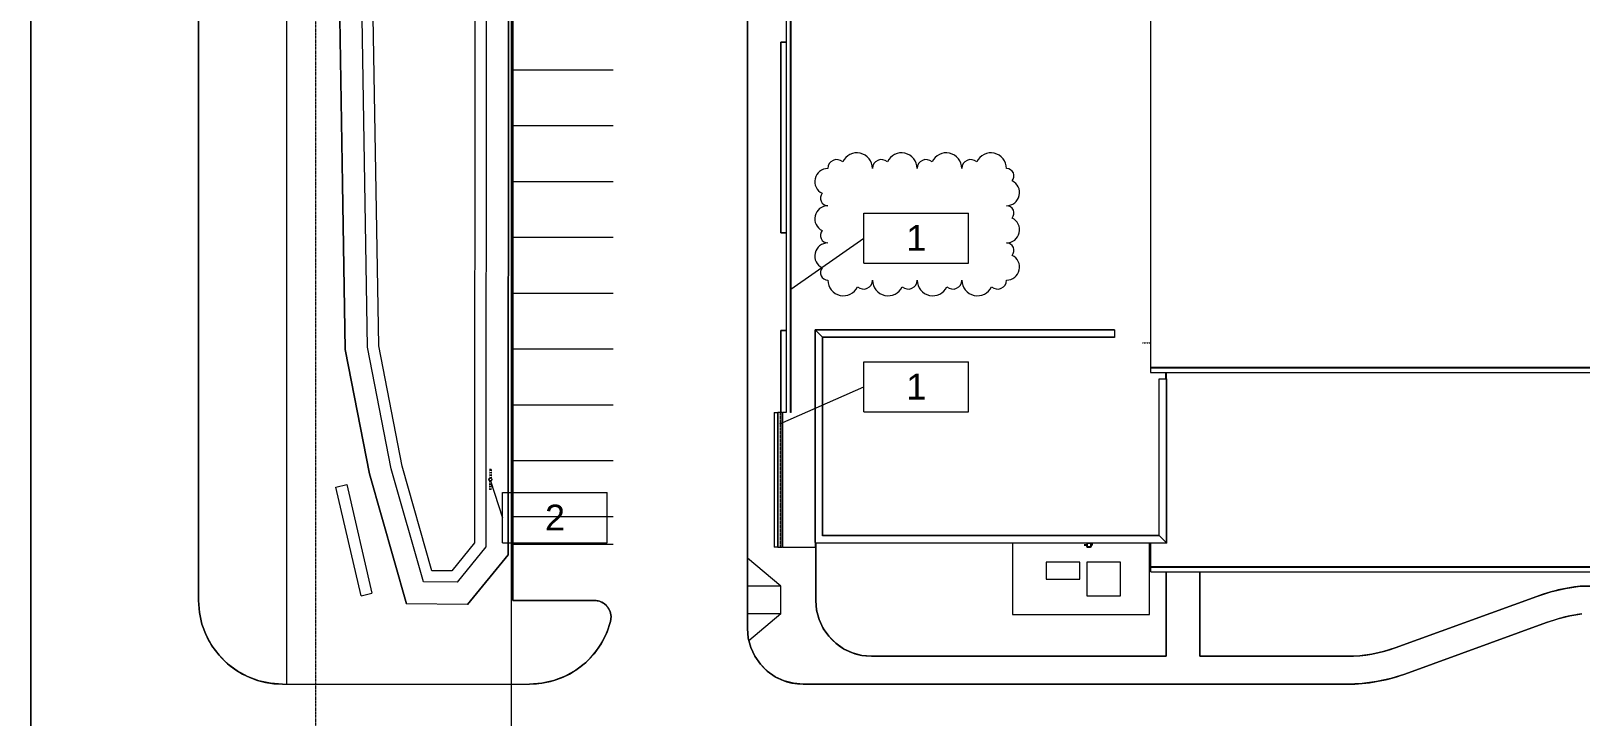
# Model space of a CAD drawing. Header units: inches. Extents: x 3 to 119514, y -26002 to 104775.
# Drawn here: x 20372 to 23700, y -23172 to -21699 of the extents above; entities that cross this region are included whole.
import ezdxf

# ---------------------------------------------------------------- set-up
doc = ezdxf.new("R2010")
doc.units = ezdxf.units.IN
doc.header["$MEASUREMENT"] = 0
for name, pattern in [('Center 1_4_', [0.53125, 0.25, -0.09375, 0.09375, -0.09375]), ('Dash', [0.25, 0.125, -0.125]), ('Dash 1_16_', [0.125, 0.0625, -0.0625]), ('Hidden', [0.28125, 0.1875, -0.09375])]:
    doc.linetypes.add(name, pattern=pattern)
for name, color, linetype, lineweight in [('A-DETL', 90, 'Continuous', 9), ('A-FLOR', 192, 'Continuous', 9), ('A-PROP-SBCK', 71, 'Hidden', 9), ('A-ROOF', 132, 'Continuous', 9), ('A-ROOF-OTLN', 132, 'Continuous', 9), ('A-SITE-ROAD', 130, 'Continuous', 9), ('A-SITE-SWLK', 140, 'Continuous', 9), ('A-WALL', 113, 'Continuous', 9), ('BMP', 80, 'Continuous', 9), ('C-TOPO', 7, 'Continuous', 9), ('Conc', 7, 'Continuous', 9), ('E-ELEC-EQPM', 71, 'Continuous', 9), ('E-LITE-EQPM', 33, 'Continuous', 9), ('E-LITE-EQPM-HDLN', 30, 'Dash', 9), ('E-LITE-EQPM-IDEN', 33, 'Continuous', 9), ('G-ANNO-REVC', 71, 'Continuous', 9), ('P-SANR-FIXT', 6, 'Continuous', 9), ('PAINT', 190, 'Continuous', 9), ('PROP', 3, 'Center 1_4_', 9)]:
    doc.layers.add(name, color=color, linetype=linetype, lineweight=lineweight)
doc.styles.add('Arial', font='arial.ttf', dxfattribs={"height": 55.323728})

# ---------------------------------------------------------------- blocks, each defined once
blk = doc.blocks.new('Lighting-Street_Cooper_Navion-Lumark_4-6-LED-Squares - The Caretaker LED-964008-Site Lighting Plan')
at = {"layer": 'E-LITE-EQPM'}
blk.add_line((-1.7, -10.7), (1.6, -10.7), dxfattribs=at)
blk.add_circle((0, -32.4), 3, dxfattribs=at)
at = {"layer": 'E-LITE-EQPM-HDLN'}
for p, q in [((-1.5, -10.7), (-1.5, -29.9)), ((1.5, -10.7), (1.5, -29.9))]:
    blk.add_line(p, q, dxfattribs=at)
blk = doc.blocks.new('Transformer-Dry-Type-Siemens - 6x6x6-1004770-Site Lighting Plan')
at = {"layer": 'E-ELEC-EQPM'}
for p, q in [((36, 36), (-36, 36)), ((-36, 36), (-36, -36)), ((36, -36), (36, 36)), ((-36, -36), (36, -36))]:
    blk.add_line(p, q, dxfattribs=at)
blk = doc.blocks.new('Transformer-Dry-Type-Siemens - 6x3x6-1005805-Site Lighting Plan')
at = {"layer": 'E-ELEC-EQPM'}
for p, q in [((36, 18), (-36, 18)), ((-36, 18), (-36, -18)), ((36, -18), (36, 18)), ((-36, -18), (36, -18))]:
    blk.add_line(p, q, dxfattribs=at)
blk = doc.blocks.new('gas_meter-250_cfh_2214 - gas_meter-250_cfh_2214-1353211-Site Lighting Plan')
at = {"layer": 'P-SANR-FIXT'}
for p, q in [((-3, 0.4), (-9.2, 0.4)), ((-4.4, 3.6), (-4.4, 3.2)), ((-4.4, 3.2), (-4.1, 3.2)), ((-4.1, 3.2), (-3.1, 3.2)), ((-3.2, 3.2), (-4.1, 3.2)), ((-4, 1.8), (-4, 0.3)), ((-4, 1.8), (-4, 0.3)), ((-3.8, 0.3), (-3.8, 1.8)), ((-3.8, 3), (-3.8, 2.4)), ((-3.8, 3), (-3.2, 3)), ((-3.2, 3), (-3.8, 3)), ((-3.8, 2.2), (-3.8, 0.3)), ((-3.7, 2.2), (-3.8, 2.2)), ((-2, 3.6), (2, 3.6)), ((3.1, 3.2), (4.1, 3.2)), ((4.1, 3.2), (3.2, 3.2)), ((3.3, 3), (3.8, 3)), ((3.8, 3), (3.3, 3)), ((6.2, 0.5), (3.5, 0.5)), ((3.8, 2.4), (3.8, 3)), ((3.9, 1.8), (3.9, 0.2)), ((4, 0.2), (4, 1.8)), ((4, 0.2), (4, 1.8)), ((4.1, 3.2), (4.4, 3.2)), ((4.4, 3.2), (4.4, 3.6)), ((6.3, 3.6), (6.3, 0.6)), ((7.3, 0.6), (7.3, 3.6)), ((-9.2, 0), (-10.2, 0)), ((-9.2, -0.4), (-3, -0.4)), ((-4.4, -3.3), (-4.4, -4.6)), ((-4.1, -3.3), (-4.4, -3.3)), ((-4.3, -4.7), (-3.9, -4.7)), ((-3.1, -3.3), (-4.1, -3.3)), ((-4.1, -3.3), (-3.6, -3.3)), ((-4, -0.3), (-4, -2)), ((-4, -0.3), (-4, -2)), ((-3.8, -2), (-3.8, -0.3)), ((-3.8, -0.3), (-3.8, -2.3)), ((-3.8, -2.4), (-3.8, -3.1)), ((-3.8, -3.1), (-3.2, -3.1)), ((-3.2, -3.1), (-3.8, -3.1)), ((-3.1, -4.7), (3.1, -4.7)), ((-2.2, 0), (-3, 0)), ((-2.7, -3.4), (-2.7, -3.8)), ((-2.7, -3.8), (-2, -3.8)), ((-2, -3.8), (-2.7, -3.8)), ((-2, -4), (-2.5, -4)), ((-2.5, -4), (-2, -4)), ((-2, -3.8), (2, -3.8)), ((2, -3.8), (-2, -3.8)), ((2, -4), (-2, -4)), ((-2, -4), (2, -4)), ((-2, -4), (2, -4)), ((2.8, -3.8), (2, -3.8)), ((2, -3.8), (2.8, -3.8)), ((2, -4), (2.5, -4)), ((2.5, -4), (2, -4)), ((2.8, 0), (3.5, 0)), ((4.1, -3.3), (3.3, -3.3)), ((3.5, -0.5), (6.2, -0.5)), ((3.6, -3.1), (3.8, -3.1)), ((3.8, -3.1), (3.6, -3.1)), ((3.6, -3.3), (4.1, -3.3)), ((3.8, -3.1), (3.8, -2.4)), ((3.9, -0.2), (3.9, -2)), ((3.9, -4.7), (4.3, -4.7)), ((4, -2), (4, -0.2)), ((4, -2), (4, -0.2)), ((4.4, -3.3), (4.1, -3.3)), ((4.4, -4.6), (4.4, -3.3))]:
    blk.add_line(p, q, dxfattribs=at)
at = {"layer": 'P-SANR-FIXT', "flags": 128}
for points in [[(-9.2, 0.4), (-9.3, 0.4), (-9.3, 0.4), (-9.4, 0.4), (-9.4, 0.4), (-9.4, 0.4), (-9.5, 0.4), (-9.5, 0.4), (-9.6, 0.4), (-9.6, 0.4), (-9.6, 0.4), (-9.7, 0.4), (-9.7, 0.4), (-9.7, 0.4), (-9.8, 0.4), (-9.8, 0.4), (-9.8, 0.4), (-9.9, 0.4), (-9.9, 0.4), (-9.9, 0.4), (-10, 0.4), (-10, 0.4), (-10, 0.4), (-10, 0.4), (-10.1, 0.4), (-10.1, 0.4), (-10.1, 0.4), (-10.1, 0.4), (-10.1, 0.4), (-10.2, 0.4), (-10.2, 0.4), (-10.2, 0.4), (-10.2, 0.4), (-10.2, 0.4), (-10.2, 0.4), (-10.2, 0.4), (-10.2, 0.4), (-10.2, 0.4), (-10.2, 0.4), (-10.2, 0.4)], [(-3.6, 2.2), (-3.6, 2.3), (-3.7, 2.3), (-3.7, 2.3), (-3.8, 2.3), (-3.8, 2.4), (-3.9, 2.4), (-3.9, 2.4), (-4, 2.5), (-4, 2.5), (-4, 2.5), (-4.1, 2.6), (-4.1, 2.6), (-4.1, 2.6), (-4.2, 2.7), (-4.2, 2.7), (-4.2, 2.8), (-4.3, 2.8), (-4.3, 2.9), (-4.3, 2.9), (-4.3, 3), (-4.4, 3), (-4.4, 3.1), (-4.4, 3.1), (-4.4, 3.2)], [(-2.7, 3.6), (-2.8, 3.6), (-2.9, 3.5), (-2.9, 3.5), (-3, 3.5), (-3.1, 3.4), (-3.1, 3.4), (-3.2, 3.3), (-3.3, 3.3), (-3.3, 3.2), (-3.4, 3.2), (-3.4, 3.1), (-3.5, 3), (-3.5, 3), (-3.6, 2.9), (-3.6, 2.9), (-3.7, 2.8), (-3.7, 2.7), (-3.8, 2.6), (-3.8, 2.6), (-3.8, 2.5), (-3.8, 2.4), (-3.9, 2.3), (-3.9, 2.3), (-3.9, 2.2), (-3.9, 2.1), (-3.9, 2), (-3.9, 2), (-4, 1.9), (-4, 1.8), (-4, 1.8)], [(-2.2, 0.4), (-2.2, 0.4), (-2.2, 0.4), (-2.2, 0.4), (-2.2, 0.4), (-2.3, 0.4), (-2.3, 0.4), (-2.3, 0.4), (-2.3, 0.4), (-2.3, 0.4), (-2.3, 0.4), (-2.3, 0.4), (-2.3, 0.4), (-2.3, 0.4), (-2.4, 0.4), (-2.4, 0.4), (-2.4, 0.4), (-2.4, 0.4), (-2.4, 0.4), (-2.4, 0.4), (-2.5, 0.4), (-2.5, 0.4), (-2.5, 0.4), (-2.5, 0.4), (-2.6, 0.4), (-2.6, 0.4), (-2.6, 0.4), (-2.6, 0.4), (-2.7, 0.4), (-2.7, 0.4), (-2.7, 0.4), (-2.7, 0.4), (-2.8, 0.4), (-2.8, 0.4), (-2.8, 0.4), (-2.9, 0.4), (-2.9, 0.4), (-2.9, 0.4), (-2.9, 0.4), (-3, 0.4), (-3, 0.4)], [(4, 1.8), (4, 1.9), (4, 1.9), (4, 2), (4, 2.1), (4, 2.2), (4, 2.2), (4, 2.3), (3.9, 2.4), (3.9, 2.5), (3.9, 2.5), (3.9, 2.6), (3.8, 2.7), (3.8, 2.8), (3.7, 2.8), (3.7, 2.9), (3.6, 3), (3.6, 3), (3.5, 3.1), (3.5, 3.1), (3.4, 3.2), (3.4, 3.3), (3.3, 3.3), (3.3, 3.4), (3.2, 3.4), (3.1, 3.5), (3.1, 3.5), (3, 3.5), (2.9, 3.6), (2.8, 3.6), (2.8, 3.6)], [(3.5, 0.5), (3.5, 0.5), (3.5, 0.5), (3.4, 0.5), (3.4, 0.5), (3.4, 0.5), (3.3, 0.5), (3.3, 0.5), (3.3, 0.5), (3.2, 0.5), (3.2, 0.5), (3.2, 0.5), (3.2, 0.5), (3.1, 0.5), (3.1, 0.5), (3.1, 0.5), (3.1, 0.5), (3, 0.5), (3, 0.5), (3, 0.5), (3, 0.5), (3, 0.5), (2.9, 0.5), (2.9, 0.5), (2.9, 0.5), (2.9, 0.5), (2.9, 0.5), (2.9, 0.5), (2.8, 0.5), (2.8, 0.5), (2.8, 0.5), (2.8, 0.5), (2.8, 0.5), (2.8, 0.5), (2.8, 0.5), (2.8, 0.5), (2.8, 0.5), (2.8, 0.5), (2.8, 0.5), (2.8, 0.5)], [(4.4, 3.2), (4.4, 3.1), (4.4, 3.1), (4.4, 3), (4.3, 3), (4.3, 2.9), (4.3, 2.9), (4.3, 2.8), (4.2, 2.8), (4.2, 2.7), (4.2, 2.7), (4.1, 2.6), (4.1, 2.6), (4.1, 2.5), (4, 2.5), (4, 2.5), (3.9, 2.4), (3.9, 2.4), (3.8, 2.4), (3.8, 2.3), (3.8, 2.3)], [(6.3, 0.6), (6.3, 0.6), (6.3, 0.6), (6.3, 0.6), (6.3, 0.6), (6.3, 0.6), (6.3, 0.6), (6.3, 0.6), (6.3, 0.6), (6.3, 0.6), (6.3, 0.6), (6.3, 0.6), (6.3, 0.6), (6.2, 0.6), (6.2, 0.6), (6.2, 0.5), (6.2, 0.5), (6.2, 0.5), (6.2, 0.5), (6.2, 0.5), (6.2, 0.5), (6.2, 0.5), (6.2, 0.5), (6.2, 0.5), (6.2, 0.5), (6.2, 0.5), (6.2, 0.5), (6.2, 0.5), (6.2, 0.5), (6.2, 0.5), (6.2, 0.5), (6.2, 0.5), (6.2, 0.5), (6.2, 0.5), (6.2, 0.5), (6.2, 0.5), (6.2, 0.5), (6.2, 0.5), (6.2, 0.5), (6.2, 0.5), (6.2, 0.5)], [(6.2, -0.5), (6.2, -0.5), (6.2, -0.5), (6.3, -0.5), (6.3, -0.5), (6.4, -0.5), (6.4, -0.5), (6.5, -0.5), (6.5, -0.4), (6.5, -0.4), (6.6, -0.4), (6.6, -0.4), (6.7, -0.4), (6.7, -0.4), (6.7, -0.3), (6.8, -0.3), (6.8, -0.3), (6.9, -0.3), (6.9, -0.2), (6.9, -0.2), (7, -0.2), (7, -0.1), (7, -0.1), (7, -0.1), (7.1, 0), (7.1, 0), (7.1, 0), (7.1, 0.1), (7.2, 0.1), (7.2, 0.2), (7.2, 0.2), (7.2, 0.2), (7.2, 0.3), (7.2, 0.3), (7.2, 0.4), (7.2, 0.4), (7.3, 0.5), (7.3, 0.5), (7.3, 0.6), (7.3, 0.6), (7.3, 0.6)], [(-10.2, -0.4), (-10.2, -0.4), (-10.2, -0.4), (-10.2, -0.4), (-10.2, -0.4), (-10.2, -0.4), (-10.2, -0.4), (-10.2, -0.4), (-10.2, -0.4), (-10.2, -0.4), (-10.2, -0.4), (-10.1, -0.4), (-10.1, -0.4), (-10.1, -0.4), (-10.1, -0.4), (-10.1, -0.4), (-10, -0.4), (-10, -0.4), (-10, -0.4), (-10, -0.4), (-9.9, -0.4), (-9.9, -0.4), (-9.9, -0.4), (-9.8, -0.4), (-9.8, -0.4), (-9.8, -0.4), (-9.7, -0.4), (-9.7, -0.4), (-9.7, -0.4), (-9.6, -0.4), (-9.6, -0.4), (-9.6, -0.4), (-9.5, -0.4), (-9.5, -0.4), (-9.4, -0.4), (-9.4, -0.4), (-9.4, -0.4), (-9.3, -0.4), (-9.3, -0.4), (-9.2, -0.4), (-9.2, -0.4)], [(-4.4, -3.3), (-4.4, -3.3), (-4.4, -3.3), (-4.4, -3.2), (-4.4, -3.2), (-4.4, -3.1), (-4.4, -3.1), (-4.4, -3), (-4.3, -3), (-4.3, -3), (-4.3, -2.9), (-4.3, -2.9), (-4.3, -2.8), (-4.3, -2.8), (-4.2, -2.8), (-4.2, -2.7), (-4.2, -2.7), (-4.2, -2.7), (-4.1, -2.6), (-4.1, -2.6), (-4.1, -2.6), (-4, -2.5), (-4, -2.5), (-4, -2.5), (-3.9, -2.4), (-3.9, -2.4), (-3.9, -2.4), (-3.8, -2.4), (-3.8, -2.4), (-3.7, -2.3)], [(-4.3, -4.7), (-4.3, -4.7), (-4.3, -4.7), (-4.3, -4.7), (-4.3, -4.7), (-4.3, -4.7), (-4.3, -4.7), (-4.3, -4.7), (-4.3, -4.7), (-4.3, -4.7), (-4.3, -4.7), (-4.3, -4.7), (-4.3, -4.7), (-4.3, -4.7), (-4.3, -4.7), (-4.4, -4.7), (-4.4, -4.7), (-4.4, -4.7), (-4.4, -4.7), (-4.4, -4.7), (-4.4, -4.7), (-4.4, -4.6), (-4.4, -4.6), (-4.4, -4.6), (-4.4, -4.6), (-4.4, -4.6), (-4.4, -4.6), (-4.4, -4.6), (-4.4, -4.6), (-4.4, -4.6), (-4.4, -4.6), (-4.4, -4.6), (-4.4, -4.6), (-4.4, -4.6), (-4.4, -4.6), (-4.4, -4.6), (-4.4, -4.6), (-4.4, -4.6), (-4.4, -4.6), (-4.4, -4.6), (-4.4, -4.6)], [(-4, -2), (-4, -2.1), (-3.9, -2.1), (-3.9, -2.2), (-3.9, -2.3), (-3.9, -2.4), (-3.9, -2.5), (-3.9, -2.5), (-3.9, -2.6), (-3.8, -2.7), (-3.8, -2.8), (-3.8, -2.8), (-3.7, -2.9), (-3.7, -3), (-3.6, -3), (-3.6, -3.1), (-3.6, -3.2), (-3.5, -3.2), (-3.5, -3.3), (-3.4, -3.4), (-3.3, -3.4), (-3.3, -3.5), (-3.2, -3.5), (-3.2, -3.6), (-3.1, -3.6), (-3, -3.7), (-3, -3.7), (-2.9, -3.7), (-2.8, -3.8), (-2.8, -3.8), (-2.7, -3.8), (-2.6, -3.9), (-2.5, -3.9), (-2.5, -3.9), (-2.4, -3.9), (-2.3, -4), (-2.2, -4), (-2.1, -4), (-2.1, -4), (-2, -4), (-2, -4)], [(-3, -0.4), (-3, -0.4), (-2.9, -0.4), (-2.9, -0.4), (-2.9, -0.4), (-2.8, -0.4), (-2.8, -0.4), (-2.8, -0.4), (-2.8, -0.4), (-2.7, -0.4), (-2.7, -0.4), (-2.7, -0.4), (-2.6, -0.4), (-2.6, -0.4), (-2.6, -0.4), (-2.6, -0.4), (-2.5, -0.4), (-2.5, -0.4), (-2.5, -0.4), (-2.5, -0.4), (-2.4, -0.4), (-2.4, -0.4), (-2.4, -0.4), (-2.4, -0.4), (-2.4, -0.4), (-2.4, -0.4), (-2.3, -0.4), (-2.3, -0.4), (-2.3, -0.4), (-2.3, -0.4), (-2.3, -0.4), (-2.3, -0.4), (-2.3, -0.4), (-2.3, -0.4), (-2.3, -0.4), (-2.2, -0.4), (-2.2, -0.4), (-2.2, -0.4), (-2.2, -0.4), (-2.2, -0.4)], [(-2.5, -4), (-2.5, -4), (-2.6, -3.9), (-2.6, -3.9), (-2.6, -3.9), (-2.6, -3.9), (-2.7, -3.8), (-2.7, -3.8), (-2.7, -3.8), (-2.7, -3.8)], [(2, -4), (2.1, -4), (2.2, -4), (2.3, -4), (2.4, -4), (2.4, -3.9), (2.5, -3.9), (2.6, -3.9), (2.7, -3.9), (2.7, -3.9), (2.8, -3.8), (2.9, -3.8), (3, -3.8), (3, -3.7), (3.1, -3.7), (3.2, -3.6), (3.2, -3.6), (3.3, -3.5), (3.4, -3.5), (3.4, -3.4), (3.5, -3.4), (3.5, -3.3), (3.6, -3.3), (3.6, -3.2), (3.7, -3.1), (3.7, -3.1), (3.8, -3), (3.8, -2.9), (3.8, -2.9), (3.9, -2.8), (3.9, -2.7), (3.9, -2.6), (4, -2.6), (4, -2.5), (4, -2.4), (4, -2.3), (4, -2.2), (4, -2.2), (4, -2.1), (4, -2), (4, -2)], [(2.8, -3.8), (2.8, -3.8), (2.7, -3.8), (2.7, -3.8), (2.7, -3.9), (2.7, -3.9), (2.6, -3.9), (2.6, -3.9), (2.6, -4), (2.5, -4)], [(2.8, -0.5), (2.8, -0.5), (2.8, -0.5), (2.8, -0.5), (2.8, -0.5), (2.8, -0.5), (2.8, -0.5), (2.8, -0.5), (2.8, -0.5), (2.8, -0.5), (2.8, -0.5), (2.8, -0.5), (2.8, -0.5), (2.9, -0.5), (2.9, -0.5), (2.9, -0.5), (2.9, -0.5), (2.9, -0.5), (3, -0.5), (3, -0.5), (3, -0.5), (3, -0.5), (3, -0.5), (3.1, -0.5), (3.1, -0.5), (3.1, -0.5), (3.1, -0.5), (3.2, -0.5), (3.2, -0.5), (3.2, -0.5), (3.2, -0.5), (3.3, -0.5), (3.3, -0.5), (3.3, -0.5), (3.4, -0.5), (3.4, -0.5), (3.4, -0.5), (3.4, -0.5), (3.5, -0.5), (3.5, -0.5), (3.5, -0.5)], [(3.8, -2.4), (3.8, -2.4), (3.9, -2.4), (3.9, -2.4), (3.9, -2.5), (4, -2.5), (4, -2.5), (4, -2.5), (4.1, -2.6), (4.1, -2.6), (4.1, -2.6), (4.2, -2.7), (4.2, -2.7), (4.2, -2.7), (4.2, -2.8), (4.3, -2.8), (4.3, -2.9), (4.3, -2.9), (4.3, -2.9), (4.3, -3), (4.4, -3), (4.4, -3.1), (4.4, -3.1), (4.4, -3.1), (4.4, -3.2), (4.4, -3.2), (4.4, -3.3), (4.4, -3.3), (4.4, -3.3)], [(4.4, -4.6), (4.4, -4.6), (4.4, -4.6), (4.4, -4.6), (4.4, -4.6), (4.4, -4.6), (4.4, -4.6), (4.4, -4.6), (4.4, -4.6), (4.4, -4.6), (4.4, -4.6), (4.4, -4.6), (4.4, -4.6), (4.4, -4.6), (4.4, -4.6), (4.4, -4.6), (4.4, -4.6), (4.4, -4.6), (4.4, -4.6), (4.4, -4.7), (4.4, -4.7), (4.4, -4.7), (4.4, -4.7), (4.4, -4.7), (4.4, -4.7), (4.3, -4.7), (4.3, -4.7), (4.3, -4.7), (4.3, -4.7), (4.3, -4.7), (4.3, -4.7), (4.3, -4.7), (4.3, -4.7), (4.3, -4.7), (4.3, -4.7), (4.3, -4.7), (4.3, -4.7), (4.3, -4.7), (4.3, -4.7), (4.3, -4.7), (4.3, -4.7)]]:
    blk.add_lwpolyline(points, dxfattribs=at)
at = {"layer": 'P-SANR-FIXT'}
for centre, radius, start, end in [((-2, 1.8), 2, 110.8055, 180), ((-2, 1.8), 1.84, 90, 180), ((2, 1.8), 1.84, 0, 90), ((2, 1.8), 2, 360, 69.1945), ((6.2, 0.6), 0.611, 270, 0), ((-2, -2), 2, 180, 270), ((-2, -2), 1.84, 180, 270), ((2, -2), 1.84, 270, 0), ((2, -2), 2, 270, 360)]:
    blk.add_arc(centre, radius, start, end, dxfattribs=at)
for points in [[(-3.6, 2.3), (-3.6, 2.3), (-3.7, 2.3), (-3.7, 2.4), (-3.7, 2.4), (-3.8, 2.4), (-3.8, 2.4)], [(3.7, 2.4), (3.7, 2.4), (3.8, 2.4), (3.8, 2.4)], [(-3.8, -2.4), (-3.8, -2.4), (-3.7, -2.4), (-3.7, -2.4), (-3.7, -2.4)], [(-3.7, -2.4), (-3.7, -2.4), (-3.8, -2.4), (-3.8, -2.4)]]:
    blk.add_open_spline(points, degree=3, dxfattribs=at)
blk.add_open_spline([(-3.8, 2.4), (-3.8, 2.4), (-3.7, 2.4), (-3.7, 2.4), (-3.6, 2.4), (-3.6, 2.3)], degree=3, knots=[0, 0, 0, 0, 0.25, 0.375, 0.5, 0.5, 0.5, 0.5], dxfattribs=at)
blk = doc.blocks.new('Roofs 1 - Roofs 1-1982971-Site Lighting Plan')
at = {"layer": 'A-ROOF'}
for p, q in [((22778.1, -22851.6), (22778.1, -22850.9)), ((23930.4, -22850.9), (22778.1, -22850.9)), ((22778.1, -22852.3), (22778.1, -22851.6)), ((22778.1, -22851.6), (23930.4, -22851.6)), ((23930.4, -22852.3), (22778.1, -22852.3)), ((23930.4, -22850.9), (23930.4, -22851.6)), ((23930.4, -22851.6), (23930.4, -22852.3))]:
    blk.add_line(p, q, dxfattribs=at)
blk = doc.blocks.new('Roofs 5 - Roofs 1-1983635-Site Lighting Plan')
at = {"layer": 'A-ROOF'}
for p, q in [((22004.1, -20878.6), (22004.8, -20878.6)), ((22004.1, -22519.1), (22004.1, -20878.6)), ((22004.8, -20878.6), (22005.5, -20878.6)), ((22004.8, -20878.6), (22004.8, -22519.1)), ((22005.5, -22519.1), (22005.5, -20878.6)), ((22004.8, -22519.1), (22004.1, -22519.1)), ((22005.5, -22519.1), (22004.8, -22519.1))]:
    blk.add_line(p, q, dxfattribs=at)
blk = doc.blocks.new('Roofs 6 - Roofs 1-1983647-Site Lighting Plan')
at = {"layer": 'A-ROOF'}
for p, q in [((22004.1, -21788.8), (22004.8, -21788.8)), ((22004.1, -22078.3), (22004.1, -21788.8)), ((22004.8, -21788.8), (22005.5, -21788.8)), ((22004.8, -21788.8), (22004.8, -22078.3)), ((22005.5, -22078.3), (22005.5, -21788.8)), ((22004.8, -22078.3), (22004.1, -22078.3)), ((22005.5, -22078.3), (22004.8, -22078.3))]:
    blk.add_line(p, q, dxfattribs=at)
blk = doc.blocks.new('Roofs 7 - Roofs 1-1987978-Site Lighting Plan')
at = {"layer": 'A-ROOF'}
for p, q in [((22778.1, -22851.6), (22778.1, -22850.9)), ((26284.7, -22850.9), (22778.1, -22850.9)), ((22778.1, -22852.3), (22778.1, -22851.6)), ((22778.1, -22851.6), (26284.7, -22851.6)), ((26284.7, -22852.3), (22778.1, -22852.3))]:
    blk.add_line(p, q, dxfattribs=at)
blk = doc.blocks.new('Lighting Fixture Tag - Boxed-976796-Site Lighting Plan')
at = {"layer": 'E-LITE-EQPM-IDEN'}
for p, q in [((-0.1875, 0.0937), (0.1875, 0.0937)), ((-0.1875, -0.0861), (-0.1875, 0.0937)), ((0.1875, -0.0861), (0.1875, 0.0937)), ((-0.1875, -0.0861), (0.1875, -0.0861))]:
    blk.add_line(p, q, dxfattribs=at)
blk = doc.blocks.new('Family - ___-1986497-Site Lighting Plan')
at = {"layer": 'G-ANNO-REVC'}
for centre, radius, start, end in [((22146.5, -21994.5), 33.6, 0, 154.7912), ((22242.5, -21994.5), 33.6, 0, 154.7912), ((22338.5, -21994.5), 33.6, 0, 154.7912), ((22434.5, -21994.5), 33.6, 0, 154.7912), ((22084.1, -22022.5), 28, 90, 244.7912), ((22103.3, -21994.5), 19.2, 48.1897, 180), ((22199.3, -21994.5), 19.2, 48.1897, 180), ((22295.3, -21994.5), 19.2, 48.1897, 180), ((22391.3, -21994.5), 19.2, 48.1897, 180), ((22468.1, -22010.5), 16, 318.1897, 90), ((22468.1, -22046.5), 28, 270, 64.7912), ((22084.1, -22058.5), 16, 138.1897, 270), ((22084.1, -22102.5), 28, 90, 244.7912), ((22468.1, -22090.5), 16, 318.1897, 90), ((22084.1, -22138.5), 16, 138.1897, 270), ((22468.1, -22126.5), 28, 270, 64.7912), ((22084.1, -22182.5), 28, 90, 244.7912), ((22468.1, -22170.5), 16, 318.1897, 90), ((22468.1, -22206.5), 28, 270, 64.7912), ((22084.1, -22218.5), 16, 138.1897, 270), ((22117.7, -22234.5), 33.6, 180, 334.7912), ((22160.9, -22234.5), 19.2, 228.1897, 0), ((22213.7, -22234.5), 33.6, 180, 334.7912), ((22256.9, -22234.5), 19.2, 228.1897, 0), ((22309.7, -22234.5), 33.6, 180, 334.7912), ((22352.9, -22234.5), 19.2, 228.1897, 0), ((22405.7, -22234.5), 33.6, 180, 334.7912), ((22448.9, -22234.5), 19.2, 228.1897, 0)]:
    blk.add_arc(centre, radius, start, end, dxfattribs=at)

msp = doc.modelspace()

# ---------------------------------------------------------------- linework, layer by layer
at = {"layer": 'A-DETL', "linetype": 'Dash 1_16_'}
for p, q in [((22005.39825, -21722.92781), (22005.39825, -21626.92781)), ((22005.39825, -22350.05281), (22005.39825, -22109.42781)), ((21981.39796, -22519.05281), (21981.39796, -22807.67781))]:
    msp.add_line(p, q, dxfattribs=at)
at = {"layer": 'A-DETL', "linetype": 'Dash'}
msp.add_line((22760.4857, -22369.55281), (22777.63923, -22369.55281), dxfattribs=at)
at = {"layer": 'A-DETL'}
for p, q in [((21027.33462, -22679.28837), (21050.7195, -22673.88955)), ((21081.32287, -22913.13719), (21027.33462, -22679.28837)), ((21050.7195, -22673.88955), (21104.70775, -22907.73836)), ((21081.32287, -22913.13719), (21104.70775, -22907.73836))]:
    msp.add_line(p, q, dxfattribs=at)
at = {"layer": 'A-FLOR'}
for p, q in [((22481.21625, -22800.11531), (22481.21625, -22953.08555)), ((22775.01523, -22953.08555), (22775.01523, -22800.11531)), ((22481.21625, -22953.08555), (22775.01523, -22953.08555))]:
    msp.add_line(p, q, dxfattribs=at)
at = {"layer": 'A-PROP-SBCK'}
msp.add_line((21404.23523, -23401.2537), (21404.23523, -19198.18055), dxfattribs=at)
at = {"layer": 'A-ROOF'}
for p, q in [((21994.89023, -20878.55281), (21994.89023, -22519.05281)), ((22777.63923, -21120.45299), (22777.63923, -22433.09526)), ((22777.63923, -22433.09526), (26284.39023, -22433.09526)), ((22810.64023, -22446.67781), (22810.64023, -22433.09526)), ((22811.14023, -22433.09526), (22811.14023, -22446.67781)), ((21985.88845, -22519.05281), (21976.59556, -22519.05281)), ((21976.59556, -22519.05281), (21976.59556, -22808.30281)), ((21994.89023, -22519.05281), (21987.30266, -22519.05281)), ((21976.59556, -22808.30281), (21985.88845, -22808.30281)), ((21987.30266, -22808.30281), (22057.89023, -22808.30281)), ((22057.89023, -22808.30281), (22057.89023, -22798.30281)), ((22778.14023, -22850.9082), (22778.14023, -22800.11531)), ((22778.14023, -22861.61531), (22778.14023, -22852.32242)), ((22778.14023, -22861.61531), (23930.39023, -22861.61531))]:
    msp.add_line(p, q, dxfattribs=at)
at = {"layer": 'A-ROOF-OTLN'}
for p, q in [((21969.04625, -22519.05281), (21969.04625, -22808.30281)), ((21969.04625, -22519.05281), (21976.59556, -22519.05281)), ((21969.65806, -22808.30281), (21969.65806, -22519.05281)), ((21976.53306, -22808.30281), (21976.53306, -22519.05281)), ((21976.59556, -22808.30281), (21969.04625, -22808.30281))]:
    msp.add_line(p, q, dxfattribs=at)
at = {"layer": 'A-SITE-ROAD'}
for p, q in [((20372.23523, -26001.9315), (20372.23523, -19119.7815)), ((20732.23523, -22923.08555), (20732.23523, -19909.08555)), ((21911.23523, -19983.10055), (21911.23523, -22983.08555)), ((21983.23523, -22892.0707), (21911.23523, -22832.0707)), ((21983.23523, -22892.0707), (21911.23523, -22892.0707)), ((21983.23523, -22952.06748), (21983.23523, -22892.0707)), ((21582.66263, -22923.08555), (21407.23523, -22923.08555)), ((21983.23523, -22952.06748), (21911.23523, -22952.06748)), ((21983.23523, -22952.06748), (21914.20033, -23009.59656)), ((23323.73497, -23081.3749), (23627.84552, -22970.68771)), ((20912.23523, -23103.08555), (21443.23523, -23103.08555)), ((22031.23523, -23103.08555), (23200.60772, -23103.08555))]:
    msp.add_line(p, q, dxfattribs=at)
for centre, radius, start, end in [((20912.23523, -22923.08555), 180, 180, 270), ((21582.66263, -22959.08555), 36, 345.52248781, 90), ((23750.97277, -23308.97705), 360, 97.51288256, 110), ((21443.23523, -22923.08555), 180, 270, 345.52248781), ((22031.23523, -22983.08555), 120, 180, 270), ((23200.60772, -22743.08555), 360, 270, 290)]:
    msp.add_arc(centre, radius, start, end, dxfattribs=at)
at = {"layer": 'A-SITE-SWLK'}
for p, q in [((20922.23523, -23103.08555), (20922.23523, -19729.08555)), ((21983.23523, -21722.92781), (21994.89023, -21722.92781)), ((21983.23523, -21722.92781), (21983.23523, -22133.05281)), ((21983.23523, -22133.05281), (21994.89023, -22133.05281)), ((21983.23523, -22342.49031), (21994.89023, -22342.49031)), ((21983.23523, -22342.49031), (21983.23523, -22519.05281)), ((22811.01523, -23043.08555), (22811.01523, -22861.61531)), ((22883.01523, -23043.08555), (22883.01523, -22861.61531)), ((23303.21376, -23024.99334), (23607.32431, -22914.30615)), ((22178.14023, -23043.08555), (22811.01523, -23043.08555)), ((22883.01523, -23043.08555), (23200.60772, -23043.08555))]:
    msp.add_line(p, q, dxfattribs=at)
for centre, radius, start, end in [((23750.97277, -23308.97705), 420, 96.9548648, 110), ((22178.14023, -22923.08555), 120, 180, 270), ((23200.60772, -22743.08555), 300, 270, 290)]:
    msp.add_arc(centre, radius, start, end, dxfattribs=at)
at = {"layer": 'A-WALL'}
for p, q in [((22056.82773, -22341.24031), (22073.32773, -22357.74031)), ((22056.82773, -22798.30281), (22056.82773, -22341.24031)), ((22699.76523, -22341.24031), (22056.82773, -22341.24031)), ((22057.32773, -22798.30281), (22057.32773, -22341.74031)), ((22699.76523, -22341.74031), (22057.32773, -22341.74031)), ((22072.82773, -22784.11531), (22072.82773, -22357.24031)), ((22699.76523, -22357.24031), (22072.82773, -22357.24031)), ((22073.32773, -22783.61531), (22073.32773, -22357.74031)), ((22699.76523, -22357.74031), (22073.32773, -22357.74031)), ((22699.76523, -22341.24031), (22699.76523, -22357.74031)), ((22795.70273, -22446.67781), (22812.20273, -22446.67781)), ((22795.70273, -22783.61531), (22795.70273, -22446.67781)), ((22796.20273, -22784.11531), (22796.20273, -22446.67781)), ((22811.70273, -22799.61531), (22811.70273, -22446.67781)), ((22812.20273, -22800.11531), (22812.20273, -22446.67781)), ((22796.20273, -22784.11531), (22072.82773, -22784.11531)), ((22795.70273, -22783.61531), (22073.32773, -22783.61531)), ((22795.70273, -22783.61531), (22812.20273, -22800.11531)), ((22058.64023, -22798.30281), (22056.82773, -22798.30281)), ((22058.51523, -22800.11531), (22058.51523, -22798.42781)), ((22811.70273, -22799.61531), (22058.51523, -22799.61531)), ((22812.20273, -22800.11531), (22058.51523, -22800.11531)), ((22058.64023, -22800.11531), (22058.64023, -22798.30281)), ((22810.70273, -22798.61531), (22810.70273, -22800.11531))]:
    msp.add_line(p, q, dxfattribs=at)
at = {"layer": 'BMP'}
for p, q in [((21326.83374, -19946.55556), (21325.16208, -22799.51835)), ((21350.83466, -19944.98433), (21349.15708, -22808.06603)), ((21398.83651, -19941.84188), (21397.14707, -22825.16138)), ((21047.30238, -22383.5633), (21034.5292, -21608.7493)), ((21095.22571, -22378.51677), (21082.54446, -21609.27951)), ((21119.18737, -22375.9935), (21106.5521, -21609.54461)), ((21099.66364, -22650.98912), (21047.30238, -22383.5633)), ((21146.38458, -22639.80158), (21095.22571, -22378.51677)), ((21169.74504, -22634.20781), (21119.18737, -22375.9935)), ((21179.09456, -22930.68283), (21099.66364, -22650.98912)), ((21215.43626, -22882.94774), (21146.38458, -22639.80158)), ((21233.60711, -22859.08019), (21169.74504, -22634.20781)), ((21325.16208, -22799.51835), (21276.36223, -22859.39336)), ((21349.15708, -22808.06603), (21287.69496, -22883.47701)), ((21397.14707, -22825.16138), (21310.36042, -22931.64431)), ((21276.36223, -22859.39336), (21233.60711, -22859.08019)), ((21287.69496, -22883.47701), (21215.43626, -22882.94774)), ((21310.36042, -22931.64431), (21179.09456, -22930.68283))]:
    msp.add_line(p, q, dxfattribs=at)
at = {"layer": 'C-TOPO'}
for p, q in [((20372.23535, -21960.37354), (20372.23535, -19119.7815)), ((20372.23535, -19119.7815), (20372.23535, -21960.37354)), ((21911.23535, -22983.08496), (21911.23535, -20095.97607)), ((21911.23535, -20095.97607), (21911.23535, -22983.08496)), ((21398.38184, -20717.26465), (21397.14697, -22825.16162)), ((21397.14697, -22825.16162), (21398.38184, -20717.26465)), ((21407.23535, -22923.08496), (21407.23535, -20706.53906)), ((21407.23535, -20706.53906), (21407.23535, -22923.08496)), ((20732.23535, -21524.25732), (20732.23535, -22923.08496)), ((20732.23535, -22923.08496), (20732.23535, -21524.25732)), ((21047.30273, -22383.56396), (21034.5293, -21608.74951)), ((21034.5293, -21608.74951), (21047.30273, -22383.56396)), ((21994.89023, -21722.92822), (21983.23535, -21722.92822)), ((21983.23535, -21722.92822), (21983.23535, -22133.05225)), ((21983.23535, -22133.05225), (21983.23535, -21722.92822)), ((21983.23535, -21722.92822), (21994.89023, -21722.92822)), ((20372.23535, -26001.9315), (20372.23535, -21960.37354)), ((20372.23535, -21960.37354), (20372.23535, -26001.9315)), ((21983.23535, -22133.05225), (21994.89023, -22133.05225)), ((21994.89023, -22133.05225), (21983.23535, -22133.05225)), ((21994.89023, -22342.48975), (21983.23535, -22342.48975)), ((21983.23535, -22342.48975), (21983.23535, -22519.05281)), ((21983.23535, -22519.05281), (21983.23535, -22342.48975)), ((21983.23535, -22342.48975), (21994.89023, -22342.48975)), ((21099.66357, -22650.98877), (21047.30273, -22383.56396)), ((21047.30273, -22383.56396), (21099.66357, -22650.98877)), ((21179.09473, -22930.68311), (21099.66357, -22650.98877)), ((21099.66357, -22650.98877), (21179.09473, -22930.68311)), ((21310.36084, -22931.64404), (21397.14697, -22825.16162)), ((21310.36084, -22931.64404), (21397.14697, -22825.16162)), ((22058.14014, -22798.30281), (22058.14014, -22923.08496)), ((22058.14014, -22923.08496), (22058.14014, -22798.30281)), ((22811.01563, -23043.08496), (22811.01563, -22861.61531)), ((22811.01563, -22861.61531), (22811.01563, -23043.08496)), ((22883.01563, -22861.61531), (22883.01563, -23043.08496)), ((22883.01563, -23043.08496), (22883.01563, -22861.61531)), ((23668.65234, -22897.12354), (23700.11572, -22892.06689)), ((23700.11572, -22892.06689), (23668.65234, -22897.12354)), ((23700.11572, -22892.06689), (23954.26465, -22892.06689)), ((23954.26465, -22892.06689), (23700.11572, -22892.06689)), ((20732.23535, -22923.08496), (20734.06787, -22948.70215)), ((20734.06787, -22948.70215), (20732.23535, -22923.08496)), ((21582.66211, -22923.08496), (21407.23535, -22923.08496)), ((21407.23535, -22923.08496), (21582.66211, -22923.08496)), ((21593.43604, -22924.73584), (21582.66211, -22923.08496)), ((21582.66211, -22923.08496), (21593.43604, -22924.73584)), ((21603.22119, -22929.5332), (21593.43604, -22924.73584)), ((21593.43604, -22924.73584), (21603.22119, -22929.5332)), ((22058.14014, -22923.08496), (22059.96387, -22943.92383)), ((22059.96387, -22943.92383), (22058.14014, -22923.08496)), ((23303.21338, -23024.99268), (23607.32373, -22914.30615)), ((23607.32373, -22914.30615), (23303.21338, -23024.99268)), ((23607.32373, -22914.30615), (23637.66211, -22904.55029)), ((23637.66211, -22904.55029), (23607.32373, -22914.30615)), ((23637.66211, -22904.55029), (23668.65234, -22897.12354)), ((23668.65234, -22897.12354), (23637.66211, -22904.55029)), ((20734.06787, -22948.70215), (20739.52588, -22973.79785)), ((20739.52588, -22973.79785), (20734.06787, -22948.70215)), ((21310.36084, -22931.64404), (21179.09473, -22930.68311)), ((21310.36084, -22931.64404), (21179.09473, -22930.68311)), ((21611.12256, -22937.04053), (21603.22119, -22929.5332)), ((21603.22119, -22929.5332), (21611.12256, -22937.04053)), ((21616.4165, -22946.56787), (21611.12256, -22937.04053)), ((21611.12256, -22937.04053), (21616.4165, -22946.56787)), ((21618.61523, -22957.24219), (21616.4165, -22946.56787)), ((21616.4165, -22946.56787), (21618.61523, -22957.24219)), ((21617.51953, -22968.08496), (21618.61523, -22957.24219)), ((21618.61523, -22957.24219), (21617.51953, -22968.08496)), ((22059.96387, -22943.92383), (22065.37646, -22964.12842)), ((22065.37646, -22964.12842), (22059.96387, -22943.92383)), ((23678.12109, -22956.4248), (23652.7251, -22962.64307)), ((23652.7251, -22962.64307), (23678.12109, -22956.4248)), ((23703.90381, -22952.06689), (23678.12109, -22956.4248)), ((23678.12109, -22956.4248), (23703.90381, -22952.06689)), ((20739.52588, -22973.79785), (20748.50098, -22997.86084)), ((20748.50098, -22997.86084), (20739.52588, -22973.79785)), ((21597.10254, -23016.49219), (21609.08643, -22993.03857)), ((21609.08643, -22993.03857), (21597.10254, -23016.49219)), ((21609.08643, -22993.03857), (21617.51953, -22968.08496)), ((21617.51953, -22968.08496), (21609.08643, -22993.03857)), ((21913.05762, -23003.92383), (21911.23535, -22983.08496)), ((21911.23535, -22983.08496), (21913.05762, -23003.92383)), ((22065.37646, -22964.12842), (22074.2168, -22983.08496)), ((22074.2168, -22983.08496), (22065.37646, -22964.12842)), ((22074.2168, -22983.08496), (22086.21533, -23000.2207)), ((22086.21533, -23000.2207), (22074.2168, -22983.08496)), ((23627.84619, -22970.68799), (23323.73438, -23081.37451)), ((23323.73438, -23081.37451), (23627.84619, -22970.68799)), ((23627.84619, -22970.68799), (23652.7251, -22962.64307)), ((23627.84619, -22970.68799), (23652.7251, -22962.64307)), ((20748.50098, -22997.86084), (20760.81006, -23020.40039)), ((20760.81006, -23020.40039), (20748.50098, -22997.86084)), ((20760.81006, -23020.40039), (20776.19971, -23040.96094)), ((20776.19971, -23040.96094), (20760.81006, -23020.40039)), ((21581.82422, -23037.94629), (21597.10254, -23016.49219)), ((21597.10254, -23016.49219), (21581.82422, -23037.94629)), ((21918.47168, -23024.12842), (21913.05762, -23003.92383)), ((21913.05762, -23003.92383), (21918.47168, -23024.12842)), ((21927.31201, -23043.08496), (21918.47168, -23024.12842)), ((21918.47168, -23024.12842), (21927.31201, -23043.08496)), ((22086.21533, -23000.2207), (22101.00586, -23015.01123)), ((22101.00586, -23015.01123), (22086.21533, -23000.2207)), ((22101.00586, -23015.01123), (22118.14014, -23027.0083)), ((22118.14014, -23027.0083), (22101.00586, -23015.01123)), ((22118.14014, -23027.0083), (22137.09814, -23035.84863)), ((22137.09814, -23035.84863), (22118.14014, -23027.0083)), ((23278.25391, -23032.86328), (23303.21338, -23024.99268)), ((23303.21338, -23024.99268), (23278.25391, -23032.86328)), ((20776.19971, -23040.96094), (20794.36084, -23059.12061)), ((20794.36084, -23059.12061), (20776.19971, -23040.96094)), ((20794.36084, -23059.12061), (20814.91992, -23074.51172)), ((20814.91992, -23074.51172), (20794.36084, -23059.12061)), ((21542.75537, -23073.07178), (21563.57813, -23056.94238)), ((21563.57813, -23056.94238), (21542.75537, -23073.07178)), ((21563.57813, -23056.94238), (21581.82422, -23037.94629)), ((21581.82422, -23037.94629), (21563.57813, -23056.94238)), ((21939.31055, -23060.2207), (21927.31201, -23043.08496)), ((21927.31201, -23043.08496), (21939.31055, -23060.2207)), ((21954.10107, -23075.01123), (21939.31055, -23060.2207)), ((21939.31055, -23060.2207), (21954.10107, -23075.01123)), ((22137.09814, -23035.84863), (22157.30273, -23041.2627)), ((22157.30273, -23041.2627), (22137.09814, -23035.84863)), ((22157.30273, -23041.2627), (22178.14014, -23043.08496)), ((22178.14014, -23043.08496), (22157.30273, -23041.2627)), ((22178.14014, -23043.08496), (22811.01563, -23043.08496)), ((22811.01563, -23043.08496), (22178.14014, -23043.08496)), ((22883.01563, -23043.08496), (23200.6084, -23043.08496)), ((23200.6084, -23043.08496), (22883.01563, -23043.08496)), ((23200.6084, -23043.08496), (23226.75439, -23041.94385)), ((23226.75439, -23041.94385), (23200.6084, -23043.08496)), ((23226.75439, -23041.94385), (23252.70264, -23038.52783)), ((23252.70264, -23038.52783), (23226.75439, -23041.94385)), ((23252.70264, -23038.52783), (23278.25391, -23032.86328)), ((23278.25391, -23032.86328), (23252.70264, -23038.52783)), ((20814.91992, -23074.51172), (20837.46094, -23086.81934)), ((20837.46094, -23086.81934), (20814.91992, -23074.51172)), ((20837.46094, -23086.81934), (20861.52393, -23095.79443)), ((20861.52393, -23095.79443), (20837.46094, -23086.81934)), ((21469.50293, -23101.15869), (21495.20947, -23095.41797)), ((21495.20947, -23095.41797), (21469.50293, -23101.15869)), ((21495.20947, -23095.41797), (21519.80273, -23085.98877)), ((21519.80273, -23085.98877), (21495.20947, -23095.41797)), ((21519.80273, -23085.98877), (21542.75537, -23073.07178)), ((21542.75537, -23073.07178), (21519.80273, -23085.98877)), ((21971.23535, -23087.0083), (21954.10107, -23075.01123)), ((21954.10107, -23075.01123), (21971.23535, -23087.0083)), ((21990.19336, -23095.84863), (21971.23535, -23087.0083)), ((21971.23535, -23087.0083), (21990.19336, -23095.84863)), ((23293.78271, -23090.81836), (23263.12061, -23097.6167)), ((23263.12061, -23097.6167), (23293.78271, -23090.81836)), ((23323.73438, -23081.37451), (23293.78271, -23090.81836)), ((23293.78271, -23090.81836), (23323.73438, -23081.37451)), ((20861.52393, -23095.79443), (20886.61816, -23101.25391)), ((20886.61816, -23101.25391), (20861.52393, -23095.79443)), ((20912.23535, -23103.08496), (20886.61816, -23101.25391)), ((20912.23535, -23103.08496), (20886.61816, -23101.25391)), ((20912.23535, -23103.08496), (21443.23535, -23103.08496)), ((20912.23535, -23103.08496), (21443.23535, -23103.08496)), ((21443.23535, -23103.08496), (21469.50293, -23101.15869)), ((21469.50293, -23101.15869), (21443.23535, -23103.08496)), ((22010.39795, -23101.2627), (21990.19336, -23095.84863)), ((21990.19336, -23095.84863), (22010.39795, -23101.2627)), ((22031.23535, -23103.08496), (22010.39795, -23101.2627)), ((22010.39795, -23101.2627), (22031.23535, -23103.08496)), ((23200.6084, -23103.08496), (22031.23535, -23103.08496)), ((22031.23535, -23103.08496), (23200.6084, -23103.08496)), ((23231.98389, -23101.71533), (23200.6084, -23103.08496)), ((23200.6084, -23103.08496), (23231.98389, -23101.71533)), ((23263.12061, -23097.6167), (23231.98389, -23101.71533)), ((23231.98389, -23101.71533), (23263.12061, -23097.6167))]:
    msp.add_line(p, q, dxfattribs=at)
at = {"layer": 'Conc'}
msp.add_line((22058.14023, -22799.42781), (22058.14023, -22923.08555), dxfattribs=at)
at = {"layer": 'E-LITE-EQPM-IDEN'}
for p, q in [((22004.89825, -22253.55281), (22161.50001, -22144.10848)), ((21980.89796, -22543.05281), (22161.50001, -22463.82478)), ((21359.23523, -22665.81242), (21385.34638, -22745.23888))]:
    msp.add_line(p, q, dxfattribs=at)
at = {"layer": 'PAINT'}
for p, q in [((21623.23523, -21783.08555), (21407.23523, -21783.08555)), ((21623.23523, -21903.08555), (21407.23523, -21903.08555)), ((21623.23523, -22023.08555), (21407.23523, -22023.08555)), ((21623.23523, -22143.08555), (21407.23523, -22143.08555)), ((21623.23523, -22263.08555), (21407.23523, -22263.08555)), ((21623.23523, -22383.08555), (21407.23523, -22383.08555)), ((21622.79576, -22503.08716), (21406.79576, -22503.08716)), ((21623.23523, -22623.08555), (21407.23523, -22623.08555)), ((21623.23523, -22743.08555), (21407.23523, -22743.08555)), ((21623.23523, -22803.08555), (21407.23523, -22803.08555))]:
    msp.add_line(p, q, dxfattribs=at)
at = {"layer": 'PROP'}
msp.add_line((20984.23523, -23518.18055), (20984.23523, -19119.7815), dxfattribs=at)

# ---------------------------------------------------------------- block references
at = {"layer": 'A-ROOF'}
for name, p in [('Roofs 5 - Roofs 1-1983635-Site Lighting Plan', (0.0625, 0)), ('Roofs 7 - Roofs 1-1987978-Site Lighting Plan', (0, 428.52005)), ('Roofs 6 - Roofs 1-1983647-Site Lighting Plan', (-18.23217, -730.25)), ('Roofs 1 - Roofs 1-1982971-Site Lighting Plan', (0, 0))]:
    msp.add_blockref(name, p, dxfattribs=at)
at = {"layer": 'E-ELEC-EQPM'}
for name, p in [('Transformer-Dry-Type-Siemens - 6x3x6-1005805-Site Lighting Plan', (22589.51523, -22859.05281)), ('Transformer-Dry-Type-Siemens - 6x6x6-1004770-Site Lighting Plan', (22676.57773, -22877.05281))]:
    msp.add_blockref(name, p, dxfattribs=at)
at = {"layer": 'E-LITE-EQPM'}
msp.add_blockref('Lighting-Street_Cooper_Navion-Lumark_4-6-LED-Squares - The Caretaker LED-964008-Site Lighting Plan', (21359.283, -22630.36364), dxfattribs=at)
at = {"layer": 'E-LITE-EQPM', "rotation": 180}
msp.add_blockref('Lighting-Street_Cooper_Navion-Lumark_4-6-LED-Squares - The Caretaker LED-964008-Site Lighting Plan', (21359.18745, -22695.24198), dxfattribs=at)
at = {"layer": 'E-LITE-EQPM-IDEN', "xscale": 599.9999999999994, "yscale": 599.9999999999994, "zscale": 599.9999999999994}
for p in [(22274.00001, -22146.39842), (22274.00001, -22466.11471), (21497.84638, -22747.52882)]:
    msp.add_blockref('Lighting Fixture Tag - Boxed-976796-Site Lighting Plan', p, dxfattribs=at)
at = {"layer": 'G-ANNO-REVC'}
msp.add_blockref('Family - ___-1986497-Site Lighting Plan', (0, 0), dxfattribs=at)
at = {"layer": 'P-SANR-FIXT'}
msp.add_blockref('gas_meter-250_cfh_2214 - gas_meter-250_cfh_2214-1353211-Site Lighting Plan', (22645.14023, -22803.74031), dxfattribs=at)

# ---------------------------------------------------------------- texts
at = {"layer": 'E-LITE-EQPM-IDEN', "char_height": 55.32373, "width": 51.3, "attachment_point": 2, "line_spacing_factor": 0.938532, "style": 'Arial'}
for s, insert in [('1', (22274.20119, -22116.08436)), ('1', (22274.20119, -22435.80065)), ('2', (21498.04757, -22717.21476))]:
    msp.add_mtext(s, dxfattribs=dict(at, insert=insert))

doc.saveas('drawing.dxf')
